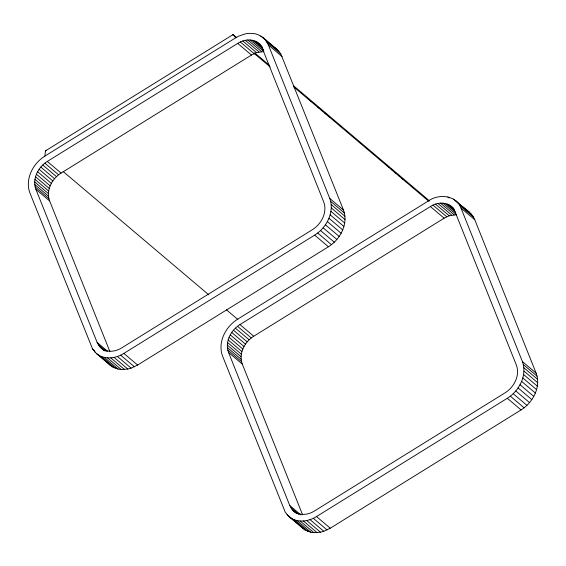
<?xml version="1.0" encoding="UTF-8"?>
<svg xmlns="http://www.w3.org/2000/svg" width="566" height="566" viewBox="0 0 566 566"><rect width="100%" height="100%" fill="white"/><g stroke="black" fill="none" stroke-linecap="round" stroke-linejoin="round"><path stroke-width="0.85" d="M44.919 156.075L235.732 37.788L238.923 36.047L245.531 33.804L248.835 33.337L255.167 33.755L258.089 34.639L263.183 37.667L276.944 49.32L280.764 53.848L343.505 210.064C348.536 223.874 340.3 239.39 328.421 246.776L137.609 365.063L131.142 368.141L127.817 369.053L121.28 369.534L118.174 369.096L112.57 366.902L110.165 365.183L96.404 353.531L92.576 349.003L29.842 192.787C24.805 178.976 33.047 163.461 44.919 156.075L45.393 150.924L46.405 150.287M103.698 350.227L99.517 346.442L97.119 342.395L35.877 189.27C31.951 178.792 38.247 166.984 47.311 161.437L237.727 43.391C244.54 38.778 254.643 38.417 260.466 44.855M109.896 351.585L49.638 200.923C45.712 190.445 52.008 178.637 61.071 173.09L251.488 55.044L256.54 52.631L263.933 51.584L250.172 39.931M295.7 512.824L292.169 509.584L289.778 505.537L228.53 352.42C224.61 341.942 230.907 330.134 239.963 324.58L430.386 206.54C437.476 201.666 447.918 201.737 453.776 208.557M302.555 514.735L242.29 364.072C238.371 353.594 244.668 341.786 253.724 336.239L444.147 218.193L449.199 215.78L456.585 214.733L442.824 203.081M96.404 353.531C104.179 360.054 115.775 358.582 123.848 353.41L314.661 235.123C326.54 227.737 334.775 212.222 329.745 198.411L268.355 44.933L265.27 39.762L263.183 37.667M289.056 516.68C296.832 523.203 308.428 521.725 316.507 516.56L507.32 398.273C519.192 390.887 527.434 375.371 522.397 361.561L461.007 208.083C456.168 195.001 438.664 193.586 428.391 200.937L237.579 319.224C225.7 326.61 217.464 342.126 222.495 355.936L285.236 512.152L289.056 516.68L302.817 528.333L305.23 530.052L310.833 532.245L313.932 532.677L320.469 532.196L323.794 531.29L330.268 528.212L521.081 409.925C532.953 402.539 541.195 387.024 536.158 373.213L474.768 219.735C471.223 211.189 461.983 207.156 455.835 200.817M45.393 150.924L233.1 34.568L236.461 37.42M232.555 34.894L233.1 34.568L235.732 37.788M465.846 210.092L469.596 212.469M274.531 47.601L276.944 49.32M101.081 348.005C106.981 352.958 115.761 351.748 121.853 347.807L312.276 229.761C321.332 224.214 327.629 212.406 323.71 201.928L262.461 48.803L261.365 46.582L258.499 43.193M293.74 511.155C299.633 516.107 308.42 514.897 314.512 510.957L504.929 392.91C513.992 387.363 520.288 375.555 516.362 365.077L455.121 211.953L454.024 209.731L451.159 206.335M260.77 35.948L279.031 51.414M453.43 199.098L471.69 214.564M267.003 42.195L280.764 53.848M459.663 205.345L473.424 216.997M268.355 44.933L282.116 56.586M447.826 196.904L449.135 198.015M461.007 208.083L474.768 219.735M256.695 41.905L262.037 46.426M449.354 205.055L453.939 208.939M254.686 40.922L262.546 47.579M447.338 204.071L454.548 210.177M252.493 40.264L262.978 49.143M445.152 203.406L455.637 212.285M262.461 48.803L263.77 49.914M247.745 39.945L261.506 51.598M440.405 203.095L454.165 214.747M245.269 40.292L259.03 51.945M437.928 203.442L451.689 215.094M242.779 40.978L256.54 52.631M435.438 204.121L449.199 215.78M254.636 52.808L269.444 65.352M293.676 85.869L429.644 201.015M254.813 53.742L256.165 54.888M310.133 100.585L311.484 101.731M317.554 106.875L318.906 108.014M320.929 109.726L322.273 110.872M324.297 112.584L326.32 114.297M327.672 115.443L329.695 117.155M387.71 166.284L389.061 167.43M391.085 169.142L392.436 170.281M394.46 172L396.483 173.712M398.506 175.425L399.851 176.571M401.874 178.283L403.225 179.422M253.943 53.211L270.138 66.922M293.747 86.916L428.66 201.171M240.317 41.976L254.077 53.629M432.976 205.125L446.737 216.778M237.727 43.391L251.488 55.044M430.386 206.54L444.147 218.193M329.745 198.411L343.505 210.064M522.397 361.561L536.158 373.213M330.685 201.404L344.446 213.057M523.338 364.554L537.099 376.206M331.202 204.595L344.963 216.247M523.854 367.737L537.615 379.397M331.28 207.927L345.041 219.58M523.939 371.077L537.7 382.729M330.933 211.359L344.694 223.011M523.585 374.508L537.346 386.161M330.155 214.818L343.916 226.471M522.807 377.968L536.568 389.62M328.959 218.25L342.72 229.902M521.611 381.399L535.372 393.052M327.367 221.596L341.128 233.249M520.027 384.738L533.788 396.398M325.415 224.794L339.175 236.446M518.067 387.943L531.828 399.596M323.122 227.794L336.883 239.453M515.775 390.943L529.535 402.603M320.533 230.553L334.294 242.206M513.192 393.703L526.953 405.355M317.696 233.008L331.457 244.661M510.355 396.158L524.116 407.81M314.661 235.123L328.421 246.776M507.32 398.273L521.081 409.925M63.137 171.498L208.84 294.886M226.379 309.736L237.847 319.45M47.311 161.437L61.071 173.09M239.963 324.58L253.724 336.239M44.841 163.157L58.602 174.809M237.501 326.299L251.262 337.959M42.719 164.996L56.48 176.649M235.371 328.146L249.132 339.798M40.78 167.055L54.541 178.714M233.433 330.204L247.193 341.857M39.061 169.312L52.822 180.964M231.72 332.454L245.481 344.114M37.597 171.71L51.357 183.363M230.249 334.86L244.01 346.512M36.401 174.215L50.169 185.867M229.06 337.364L242.821 349.017M35.509 176.79L49.27 188.443M228.162 339.933L241.93 351.592M34.922 179.38L48.683 191.032M227.582 342.529L241.342 354.182M34.66 181.948L48.421 193.6M227.32 345.097L241.081 356.75M34.724 184.452L48.485 196.105M227.383 347.602L241.144 359.254M35.113 186.844L48.874 198.496M227.765 349.993L241.526 361.646M35.877 189.27L49.638 200.923M228.53 352.42L242.29 364.072M123.848 353.41L137.609 365.063M316.507 516.56L330.268 528.212M120.664 355.151L134.425 366.803M313.316 518.3L327.077 529.953M117.381 356.488L131.142 368.141M310.034 519.638L323.794 531.29M97.119 342.395L107.604 351.274M289.778 505.537L300.914 514.975M114.056 357.394L127.817 369.053M306.708 520.543L320.469 532.196M98.215 344.616L106.21 351.387M290.874 507.759L298.735 514.423M99.517 346.442L104.76 350.878M292.169 509.584L296.853 513.553M110.752 357.861L124.513 369.513M303.404 521.01L317.165 532.663M107.519 357.875L121.28 369.534M300.171 521.024L313.932 532.677M104.413 357.443L118.174 369.096M297.072 520.593L310.833 532.245M92.576 349.003L94.543 350.665M101.498 356.559L115.259 368.211M294.15 519.708L307.911 531.361M94.31 351.436L95.619 352.547M97.585 354.21L112.57 366.902M286.969 514.586L305.23 530.052M300.73 526.238L302.817 528.333M108.071 363.089L110.165 365.183"/></g></svg>
